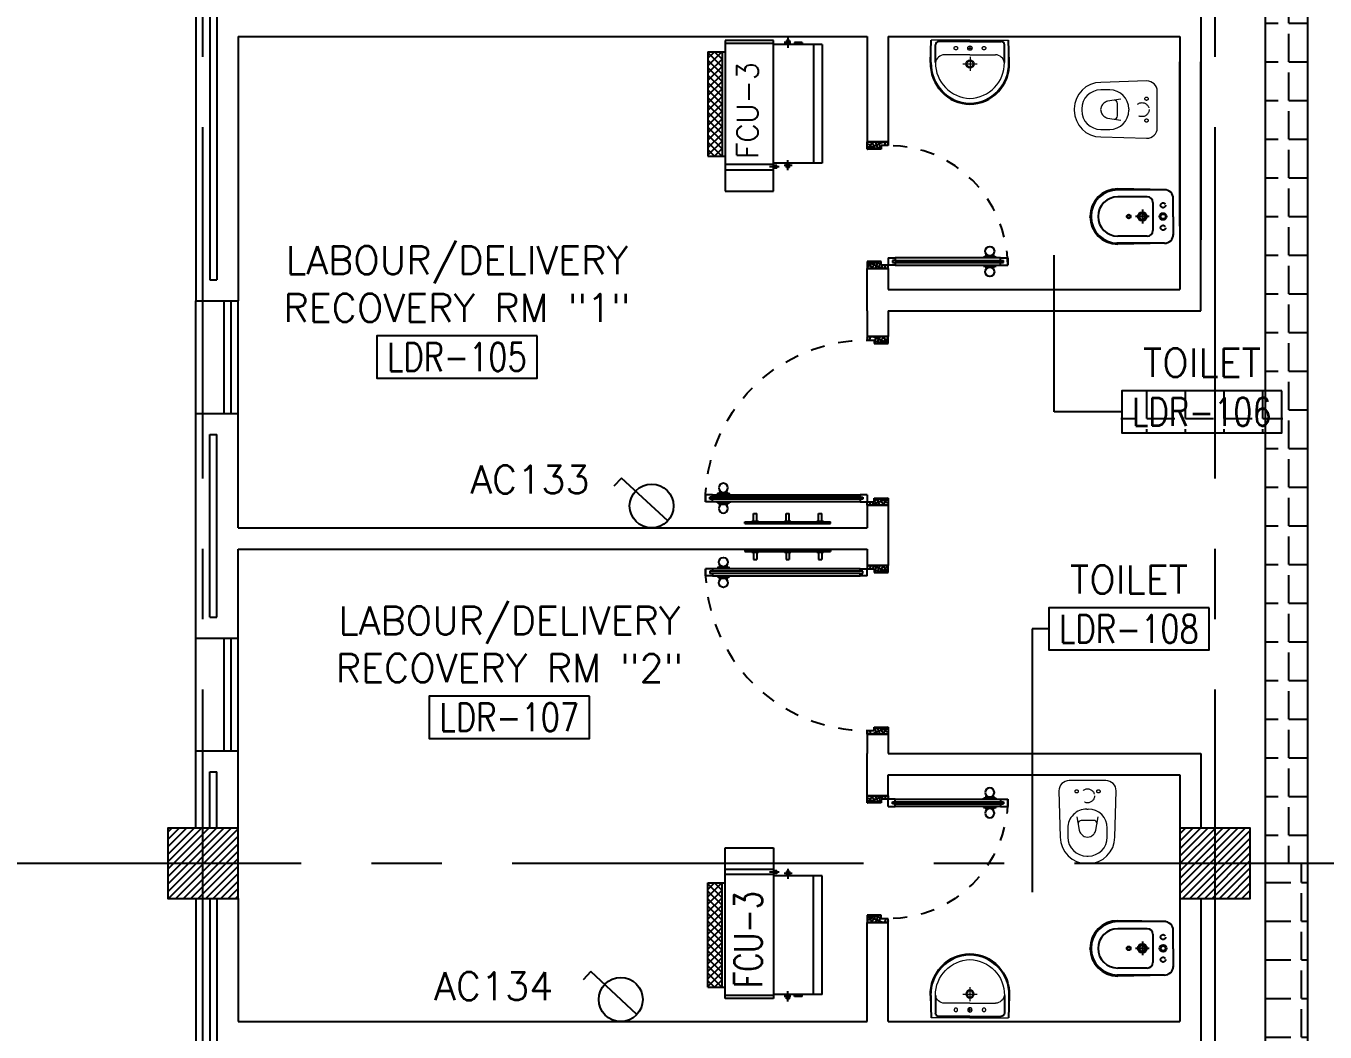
# Model space of a CAD drawing. Extents: x -0.4 to 91.9, y -1.1 to 78.4.
# Drawn here: x 8.89 to 18.13, y 18.95 to 26.1 of the extents above; entities that cross this region are included whole.
import ezdxf
from ezdxf.enums import TextEntityAlignment as Align

# ---------------------------------------------------------------- set-up
doc = ezdxf.new("R2010")
doc.units = 0
doc.header["$MEASUREMENT"] = 0
doc.header["$PDMODE"] = 34
for name, pattern in [('CENTERX2', [4, 2.5, -0.5, 0.5, -0.5]), ('DASHED', [0.75, 0.5, -0.25]), ('HIDDEN', [0.375, 0.25, -0.125]), ('HIDDEN2', [0.1875, 0.125, -0.0625])]:
    doc.linetypes.add(name, pattern=pattern)
doc.layers.get('0').update_dxf_attribs({"color": 11, "linetype": 'CONTINUOUS'})
doc.layers.get('DEFPOINTS').update_dxf_attribs({"color": 11, "linetype": 'CONTINUOUS'})
for name, color, linetype in [('AX-DIM', 11, 'CONTINUOUS'), ('AXES', 11, 'CENTERX2'), ('COL', 11, 'CONTINUOUS'), ('DOOR', 11, 'CONTINUOUS'), ('E-SOCKETS', 4, 'CONTINUOUS'), ('E-TRAY', 2, 'CONTINUOUS'), ('FCU', 7, 'CONTINUOUS'), ('FIX', 11, 'CONTINUOUS'), ('HAT', 11, 'CONTINUOUS'), ('INSUL', 11, 'CONTINUOUS'), ('NON-MEDICAL', 11, 'CONTINUOUS'), ('RM-BOX', 11, 'CONTINUOUS'), ('RM-NAME', 11, 'CONTINUOUS'), ('RM-NO', 11, 'CONTINUOUS'), ('TEXTN', 2, 'CONTINUOUS'), ('WALL', 11, 'CONTINUOUS'), ('WIN', 11, 'CONTINUOUS')]:
    doc.layers.add(name, color=color, linetype=linetype)
doc.styles.add('ROMANS', font='ROMANS.shx', dxfattribs={"width": 0.6})
doc.dimstyles.new('STANDARD in', dxfattribs={"dimtxt": 0.24, "dimasz": 0.1, "dimexe": 0.07, "dimexo": 0.05, "dimgap": 0.05, "dimtad": 1, "dimdec": 0, "dimlfac": 1000, "dimzin": 0, "dimdsep": 46, "dimtxsty": 'ROMANS', "dimblk": 'ARCHTICK', "dimcen": 0.05, "dimdle": 0.05, "dimclrd": 7, "dimclre": 7, "dimclrt": 2, "dimadec": 0, "dimazin": 0, "dimtfac": 1, "dimtdec": 0, "dimtmove": 2, "dimatfit": 3, "dimldrblk": 'ARCHTICK', "dimfxl": 0, "dimtolj": 1, "dimtzin": 0, "dimarcsym": 0})
pattern_1 = [(0, (-275968.1855, -57293.01293), (0, 0.275), [0.2, -0.075]), (90, (-275968.1855, -57293.01293), (-0.275, 2e-17), [0.2, -0.075])]

# ---------------------------------------------------------------- blocks, each defined once
blk = doc.blocks.new('*X76')
at = {"color": 0}
for p, q in [((31339.2, 132685.3), (31803.7, 133149.7)), ((31339.2, 132738.3), (31750.6, 133149.7)), ((31339.2, 132791.4), (31697.6, 133149.7)), ((31339.2, 132844.4), (31644.6, 133149.7)), ((31339.2, 132897.4), (31591.5, 133149.7)), ((31339.2, 132950.5), (31538.5, 133149.7)), ((31339.2, 133003.5), (31485.5, 133149.7)), ((31339.2, 133056.5), (31432.4, 133149.7)), ((31339.2, 133109.6), (31379.4, 133149.7)), ((31356.7, 132649.7), (31839.2, 133132.3)), ((31409.7, 132649.7), (31839.2, 133079.2)), ((31462.8, 132649.7), (31839.2, 133026.2)), ((31515.8, 132649.7), (31839.2, 132973.2)), ((31568.8, 132649.7), (31839.2, 132920.1)), ((31621.9, 132649.7), (31839.2, 132867.1)), ((31674.9, 132649.7), (31839.2, 132814.1)), ((31727.9, 132649.7), (31839.2, 132761)), ((31781, 132649.7), (31839.2, 132708)), ((31834, 132649.7), (31839.2, 132655))]:
    blk.add_line(p, q, dxfattribs=at)
blk = doc.blocks.new('*X75')
at = {"color": 0}
for p, q in [((24139.2, 132697.8), (24591.2, 133149.7)), ((24139.2, 132750.8), (24538.1, 133149.7)), ((24139.2, 132803.9), (24485.1, 133149.7)), ((24139.2, 132856.9), (24432.1, 133149.7)), ((24139.2, 132909.9), (24379, 133149.7)), ((24139.2, 132963), (24326, 133149.7)), ((24139.2, 133016), (24273, 133149.7)), ((24139.2, 133069), (24219.9, 133149.7)), ((24139.2, 133122.1), (24166.9, 133149.7)), ((24144.2, 132649.7), (24639.2, 133144.8)), ((24197.2, 132649.7), (24639.2, 133091.7)), ((24250.3, 132649.7), (24639.2, 133038.7)), ((24303.3, 132649.7), (24639.2, 132985.7)), ((24356.3, 132649.7), (24639.2, 132932.6)), ((24409.4, 132649.7), (24639.2, 132879.6)), ((24462.4, 132649.7), (24639.2, 132826.6)), ((24515.4, 132649.7), (24639.2, 132773.5)), ((24568.5, 132649.7), (24639.2, 132720.5)), ((24621.5, 132649.7), (24639.2, 132667.5))]:
    blk.add_line(p, q, dxfattribs=at)
blk = doc.blocks.new('_ARCHTICK')
at = {"color": 0, "linetype": 'ByBlock', "const_width": 0.15}
blk.add_lwpolyline([(-0.5, -0.5), (0.5, 0.5)], dxfattribs=at)
blk = doc.blocks.new('*D166')
at = {"layer": 'AX-DIM', "color": 7, "lineweight": -2, "ltscale": 0.3}
for p, q in [((9.8048, 64.82), (1.6133, 64.82)), ((1.6833, 5.45), (1.6833, 64.87)), ((10.4833, 5.5), (1.6133, 5.5))]:
    blk.add_line(p, q, dxfattribs=at)
at = {"layer": 'DEFPOINTS', "color": 0, "ltscale": 0.3}
for p in [(1.6833, 64.82), (9.8548, 64.82), (10.5333, 5.5)]:
    blk.add_point(p, dxfattribs=at)
at = {"layer": 'AX-DIM', "color": 7, "lineweight": -2, "ltscale": 0.3, "xscale": 0.1, "yscale": 0.1, "zscale": 0.1}
for p, rotation in [((1.6833, 64.82), 90), ((1.6833, 5.5), 270)]:
    blk.add_blockref('_ARCHTICK', p, dxfattribs=dict(at, rotation=rotation))
at = {"layer": 'AX-DIM', "color": 2, "ltscale": 0.3, "insert": (1.5133, 35.16), "char_height": 0.24, "attachment_point": 5, "rotation": 90, "style": 'ROMANS'}
blk.add_mtext('\\A1;59320', dxfattribs=at)
blk = doc.blocks.new('COL50')
at = {"layer": 'COL'}
blk.add_lwpolyline([(-250, 250), (-250, -250), (250, -250), (250, 250)], close=True, dxfattribs=at)
blk = doc.blocks.new('RM1')
at = {"layer": 'RM-BOX'}
blk.add_lwpolyline([(569.9, -200), (-569.9, -200), (-569.9, -500), (569.9, -500)], close=True, dxfattribs=at)
at = {"layer": 'RM-NAME', "style": 'ROMANS'}
for tag, p in [('ROOMNAME1', (0, 323.8)), ('ROOMNAME2', (0, 0))]:
    blk.add_attdef(tag, text='', height=200, dxfattribs=at).set_placement(p, align=Align.MIDDLE)
at = {"layer": 'RM-NO', "style": 'ROMANS', "width": 0.8}
blk.add_attdef('ROOMNO', text='', height=200, dxfattribs=at).set_placement((0, -350), align=Align.MIDDLE)
blk = doc.blocks.new('DOOR90')
at = {"layer": 'DOOR', "color": 0, "linetype": 'ByBlock'}
for p, q in [((-150, 0), (-150, -25)), ((-150, 0), (0, 0)), ((0, -50), (0, 0)), ((-1000, -25), (-1000, -75)), ((-1000, -75), (-1000, -25)), ((-950, -25), (-1000, -25)), ((-950, -75), (-1000, -75)), ((-970, -42), (-970, -58)), ((-950, -42), (-970, -42)), ((-950, -58), (-970, -58)), ((-950, -25), (-950, -42)), ((-950, -58), (-950, -75)), ((-917.6, -25), (-917.6, -17.8)), ((-827.6, -17.8), (-917.6, -17.8)), ((-917.6, -75), (-917.6, -82.2)), ((-827.6, -82.2), (-917.6, -82.2)), ((-905, -17.8), (-905, -8.8)), ((-905, -8.8), (-840.2, -8.8)), ((-905, -17.8), (-840.2, -17.8)), ((-905, -82.2), (-905, -91.2)), ((-905, -82.2), (-840.2, -82.2)), ((-905, -91.2), (-840.2, -91.2)), ((-840.2, -17.8), (-840.2, -8.8)), ((-840.2, -82.2), (-840.2, -91.2)), ((-827.6, -25), (-827.6, -17.8)), ((-827.6, -75), (-827.6, -82.2)), ((-200, -42), (-200, -25)), ((-200, -25), (-150, -25)), ((-180, -42), (-200, -42)), ((-200, -75), (-200, -58)), ((-200, -58), (-180, -58)), ((-150, -75), (-200, -75)), ((-180, -58), (-180, -42)), ((-150, -75), (-150, -25)), ((-150, -25), (-100, -25)), ((-100, -25), (-100, -50)), ((-100, -50), (0, -50)), ((-150, -900), (-150, -875)), ((-150, -875), (-100, -875)), ((0, -900), (-150, -900)), ((-150, -900), (0, -900)), ((-100, -850), (0, -850)), ((-100, -875), (-100, -850)), ((0, -850), (0, -900))]:
    blk.add_line(p, q, dxfattribs=at)
at = {"layer": 'DOOR', "color": 9, "linetype": 'ByBlock'}
for p, q in [((0, -50), (-113.7, 0)), ((0, -50), (-40.1, 0)), ((0, -50), (-100, -36.6)), ((0, -850), (-113.7, -900)), ((0, -850), (-100, -863.4)), ((0, -850), (-40.1, -900))]:
    blk.add_line(p, q, dxfattribs=at)
at = {"layer": 'DOOR', "linetype": 'ByBlock'}
for p, q in [((-200, -25), (-950, -25)), ((-200, -42), (-950, -42)), ((-200, -58), (-950, -58)), ((-950, -75), (-200, -75))]:
    blk.add_line(p, q, dxfattribs=at)
at = {"layer": 'DOOR', "color": 0, "linetype": 'ByBlock'}
for centre in [(-872.6, 23.5), (-872.6, -123.5)]:
    blk.add_circle(centre, 32.4, dxfattribs=at)
at = {"layer": 'DOOR', "color": 9, "linetype": 'ByBlock'}
for centre, radius, start, end in [((0, -50), 154.4, 161.10529, 166.28577), ((0, -50), 134.4, 158.15985, 169.28002), ((0, -50), 94.4, 148.01819, 180), ((0, -50), 74.4, 137.77643, 180), ((0, -50), 114.4, 154.08384, 167.37743), ((0, -50), 54.4, 113.20738, 180), ((0, -50), 34.4, 90, 180), ((0, -50), 14.4, 90, 180), ((0, -850), 154.4, 193.71423, 198.89471), ((0, -850), 134.4, 190.71998, 201.84015), ((0, -850), 94.4, 180, 211.98181), ((0, -850), 74.4, 180, 222.22357), ((0, -850), 54.4, 180, 246.79262), ((0, -850), 34.4, 180, 270), ((0, -850), 14.4, 180, 270)]:
    blk.add_arc(centre, radius, start, end, dxfattribs=at)
at = {"layer": 'DOOR', "linetype": 'HIDDEN', "ltscale": 0.5}
blk.add_arc((-150, -25), 850, 180, 270, dxfattribs=at)
blk = doc.blocks.new('DOOR100')
at = {"layer": 'DOOR', "color": 0, "linetype": 'ByBlock'}
for p, q in [((-25, 1300), (-75, 1300)), ((-75, 1300), (-25, 1300)), ((-75, 1250), (-75, 1300)), ((-25, 1250), (-25, 1300)), ((-82.2, 1205), (-91.2, 1205)), ((-91.2, 1205), (-91.2, 1140.2)), ((-75, 1217.6), (-82.2, 1217.6)), ((-82.2, 1127.6), (-82.2, 1217.6)), ((-82.2, 1205), (-82.2, 1140.2)), ((-58, 1250), (-75, 1250)), ((-42, 1270), (-58, 1270)), ((-58, 1250), (-58, 1270)), ((-42, 1250), (-42, 1270)), ((-25, 1250), (-42, 1250)), ((-25, 1217.6), (-17.8, 1217.6)), ((-17.8, 1127.6), (-17.8, 1217.6)), ((-17.8, 1205), (-8.8, 1205)), ((-17.8, 1205), (-17.8, 1140.2)), ((-8.8, 1205), (-8.8, 1140.2)), ((-82.2, 1140.2), (-91.2, 1140.2)), ((-75, 1127.6), (-82.2, 1127.6)), ((-25, 1127.6), (-17.8, 1127.6)), ((-17.8, 1140.2), (-8.8, 1140.2)), ((-75, 200), (-58, 200)), ((-75, 150), (-75, 200)), ((-58, 200), (-58, 180)), ((-42, 200), (-25, 200)), ((-42, 180), (-42, 200)), ((-25, 200), (-25, 150)), ((-1200, 0), (-1200, 150)), ((-1200, 150), (-1175, 150)), ((-1200, 150), (-1200, 0)), ((-1175, 150), (-1175, 100)), ((-1175, 100), (-1150, 100)), ((-1150, 100), (-1150, 0)), ((-75, 150), (-25, 150)), ((-58, 180), (-42, 180)), ((-50, 100), (-50, 0)), ((-25, 100), (-50, 100)), ((0, 150), (-25, 150)), ((-25, 150), (-25, 100)), ((0, 150), (0, 0)), ((-1150, 0), (-1200, 0)), ((-50, 0), (0, 0))]:
    blk.add_line(p, q, dxfattribs=at)
at = {"layer": 'DOOR', "linetype": 'ByBlock'}
for p, q in [((-75, 1250), (-75, 200)), ((-58, 200), (-58, 1250)), ((-42, 200), (-42, 1250)), ((-25, 200), (-25, 1250)), ((0, 0), (0, 150))]:
    blk.add_line(p, q, dxfattribs=at)
at = {"layer": 'DOOR', "color": 9, "linetype": 'ByBlock'}
for p, q in [((-1150, 0), (-1200, 113.7)), ((-1150, 0), (-1163.4, 100)), ((-50, 0), (0, 113.7)), ((-50, 0), (-36.6, 100)), ((-1150, 0), (-1200, 40.1)), ((-50, 0), (0, 40.1))]:
    blk.add_line(p, q, dxfattribs=at)
at = {"layer": 'DOOR', "color": 0, "linetype": 'ByBlock'}
for centre in [(-123.5, 1172.6), (23.5, 1172.6)]:
    blk.add_circle(centre, 32.4, dxfattribs=at)
at = {"layer": 'DOOR', "linetype": 'HIDDEN', "ltscale": 0.5}
blk.add_arc((-25, 150), 1150, 89.99998, 180.00006, dxfattribs=at)
at = {"layer": 'DOOR', "color": 9, "linetype": 'ByBlock'}
for centre, radius, start, end in [((-1150, 0), 154.4, 103.71423, 108.89471), ((-1150, 0), 134.4, 100.71998, 111.84015), ((-1150, 0), 94.4, 90, 121.98181), ((-50, 0), 94.4, 58.01819, 90), ((-50, 0), 134.4, 68.15985, 79.28002), ((-50, 0), 114.4, 64.08384, 77.37743), ((-50, 0), 154.4, 71.10529, 76.28577), ((-1150, 0), 74.4, 90, 132.22357), ((-1150, 0), 54.4, 90, 156.79262), ((-1150, 0), 34.4, 90, 180), ((-1150, 0), 14.4, 90, 180), ((-50, 0), 74.4, 47.77643, 90), ((-50, 0), 54.4, 23.20738, 90), ((-50, 0), 34.4, 0, 90), ((-50, 0), 14.4, 0, 90)]:
    blk.add_arc(centre, radius, start, end, dxfattribs=at)
blk = doc.blocks.new('A$C49F1192B')
at = {"layer": 'DOOR', "color": 0, "linetype": 'ByBlock', "xscale": -1, "rotation": 270}
blk.add_blockref('DOOR100', (0, 1200), dxfattribs=at)
blk = doc.blocks.new('BIDET1')
at = {"layer": 'FIX'}
for p, q in [((-88, 190), (-427.7, 190)), ((-210, 140), (-420, 140)), ((-170, 100), (-170, -100)), ((-25, -2.7), (-25, 128.1)), ((-616.7, 2.1), (-616.7, -2.7)), ((-352, 1.5), (-352, 1.5)), ((-350.1, 5.3), (-350.1, 5.3)), ((-348.2, 1.5), (-348.2, 1.5)), ((-346.3, 5.3), (-346.3, 5.3)), ((-344.4, 9.1), (-344.4, 9.1)), ((-344.4, 1.5), (-344.4, 1.5)), ((-342.4, 5.3), (-342.4, 5.3)), ((-340.5, 9.1), (-340.5, 9.1)), ((-340.5, 1.5), (-340.5, 1.5)), ((-338.6, 5.3), (-338.6, 5.3)), ((-336.7, 1.5), (-336.7, 1.5)), ((-334.8, 5.3), (-334.8, 5.3)), ((-332.9, 1.5), (-332.9, 1.5)), ((-616.7, -7.6), (-616.7, -2.7)), ((-350.1, -2.3), (-350.1, -2.3)), ((-348.2, -6.2), (-348.2, -6.2)), ((-346.3, -2.3), (-346.3, -2.3)), ((-346.3, -10), (-346.3, -10)), ((-344.4, -6.2), (-344.4, -6.2)), ((-342.4, -2.3), (-342.4, -2.3)), ((-342.4, -10), (-342.4, -10)), ((-340.5, -6.2), (-340.5, -6.2)), ((-338.6, -2.3), (-338.6, -2.3)), ((-338.6, -10), (-338.6, -10)), ((-336.7, -6.2), (-336.7, -6.2)), ((-334.8, -2.3), (-334.8, -2.3)), ((-332.9, -6.2), (-332.9, -6.2)), ((-331, -2.3), (-331, -2.3)), ((-25, -2.7), (-25, -133.6)), ((-210, -140), (-420, -140)), ((-88, -190), (-427.7, -190))]:
    blk.add_line(p, q, dxfattribs=at)
at = {"layer": 'FIX', "linetype": 'ByBlock', "ltscale": 0.3}
for p, q in [((-75, 190), (-420, 196.7)), ((-75, -190), (-420, -196.7))]:
    blk.add_line(p, q, dxfattribs=at)
at = {"layer": 'FIX', "linetype": 'DASHED', "ltscale": 0.05}
for p, q in [((-196.1, 0), (-293.9, 0)), ((-245, 48.9), (-245, -48.9))]:
    blk.add_line(p, q, dxfattribs=at)
at = {"layer": 'FIX', "linetype": 'HIDDEN', "ltscale": 0.05}
for centre in [(-97.5, 80), (-97.5, -80)]:
    blk.add_circle(centre, 17.5, dxfattribs=at)
at = {"layer": 'FIX'}
for centre, radius in [((-342, 0), 13.8), ((-342, 0), 11), ((-245, 0), 31.7), ((-245, 0), 22.5), ((-97.5, 0), 24.5), ((-97.5, 0), 17.5)]:
    blk.add_circle(centre, radius, dxfattribs=at)
at = {"layer": 'FIX', "linetype": 'ByBlock', "ltscale": 0.3}
blk.add_arc((-420, 0), 196.7, 90, 270, dxfattribs=at)
at = {"layer": 'FIX'}
for centre, radius, start, end in [((-420, 0), 190, 90, 270), ((-87.1, 127.9), 62.1, 0.14634, 90.8397), ((-420, 0), 140, 90, 270), ((-210, 100), 40, 0, 90), ((-210, -100), 40, 270, 0), ((-87.1, -127.9), 62.1, 269.1603, 359.85366)]:
    blk.add_arc(centre, radius, start, end, dxfattribs=at)
blk = doc.blocks.new('WC1')
at = {"layer": 'FIX', "lineweight": 20}
for p, q in [((-210, 203.8), (-538, 193.8)), ((-475, 140.8), (-538, 140.8)), ((-727, 4.8), (-727, -4.8)), ((-674, 4.8), (-674, -4.8)), ((-533.7, 24.2), (-539.5, 0)), ((-539.5, 0), (-533.7, -24.2)), ((-394.8, 75.7), (-490.4, 60.1)), ((-339, 4.8), (-339, -4.8)), ((-490.4, -60.1), (-394.8, -75.7)), ((-538, -140.8), (-475, -140.8)), ((-538, -193.8), (-210, -203.8))]:
    blk.add_line(p, q, dxfattribs=at)
at = {"layer": 'FIX', "linetype": 'Continuous', "lineweight": 20}
blk.add_line((-420.1, -47.3), (-420.4, 44.6), dxfattribs=at)
at = {"layer": 'FIX', "lineweight": 20}
blk.add_lwpolyline([(-213.2, -203.8), (-210, -203.8, 0.414214), (-137, -130.8), (-137, 0), (-137, 130.8, 0.414214), (-210, 203.8)], format="xyb", dxfattribs=at)
at = {"layer": 'FIX', "linetype": 'HIDDEN2', "lineweight": 20, "ltscale": 0.3}
blk.add_circle((-245, 0), 49.8, dxfattribs=at)
at = {"layer": 'FIX', "linetype": 'HIDDEN', "lineweight": 20, "ltscale": 0.05}
for centre in [(-213.2, 77.5), (-213.2, -77.5)]:
    blk.add_circle(centre, 11.6, dxfattribs=at)
at = {"layer": 'FIX', "lineweight": 20}
for centre, radius, start, end in [((-538, 4.8), 189, 90, 180), ((-538, 4.8), 136, 90, 180), ((-475, 4.8), 136, 360, 90), ((-473, -6.9), 68.2, 128.92417, 152.84682), ((-464.4, -17.6), 82, 108.49595, 128.92417), ((-538, -4.8), 189, 180, 270), ((-538, -4.8), 136, 180, 270), ((-473, 6.9), 68.2, 207.15318, 231.07583), ((-464.4, 17.6), 82, 231.07583, 251.50405), ((-475, -4.8), 136, 270, 0)]:
    blk.add_arc(centre, radius, start, end, dxfattribs=at)
at = {"layer": 'FIX', "linetype": 'Continuous', "lineweight": 20}
for centre, start, end in [((-442.7, 45.5), 357.66621, 91.61215), ((-442.4, -45.6), 268.38785, 2.33379)]:
    blk.add_arc(centre, 22.3, start, end, dxfattribs=at)
blk = doc.blocks.new('LAV1')
at = {"layer": 'FIX', "linetype": 'ByBlock', "ltscale": 0.3}
for p, q in [((-280, 210), (-275, 50)), ((-245, 210), (-245, 85)), ((245, 210), (245, 85)), ((280, 210), (275, 50)), ((0, 60), (-220.2, 60)), ((0, 60), (220.2, 60))]:
    blk.add_line(p, q, dxfattribs=at)
at = {"layer": 'FIX', "linetype": 'Continuous', "lineweight": 20}
for p, q in [((-275, 210), (-275, 50)), ((275, 210), (275, 50)), ((0, 155), (-181.4, 155)), ((0, 155), (181.4, 155)), ((0, 50), (-275, 50)), ((0, 50), (-252.5, 50)), ((0, 50), (252.5, 50)), ((0, 50), (275, 50))]:
    blk.add_line(p, q, dxfattribs=at)
at = {"layer": 'FIX', "linetype": 'DASHED', "lineweight": 20, "ltscale": 0.05}
for p, q in [((49.5, 220), (-50.5, 220)), ((-0.5, 170), (-0.5, 270)), ((-0.5, 170), (-0.5, 270))]:
    blk.add_line(p, q, dxfattribs=at)
at = {"layer": 'FIX', "lineweight": 20}
for p, q in [((15.6, 107.5), (-15.5, 107.5)), ((0, 92), (0, 123))]:
    blk.add_line(p, q, dxfattribs=at)
for centre, radius in [((-0.5, 220), 29.5), ((-0.5, 220), 22.5), ((0, 107.5), 15.5)]:
    blk.add_circle(centre, radius, dxfattribs=at)
at = {"layer": 'FIX', "linetype": 'HIDDEN', "lineweight": 20, "ltscale": 0.05}
for centre in [(-100, 107.5), (100, 107.5)]:
    blk.add_circle(centre, 12.4, dxfattribs=at)
at = {"layer": 'FIX', "linetype": 'ByBlock', "ltscale": 0.3}
for centre, radius, start, end in [((6.9, 220), 287, 91.37765, 182.00641), ((-6.9, 220), 287, 357.99359, 88.62235), ((-220.1, 84.9), 24.9, 179.70214, 269.94861), ((220.1, 84.9), 24.9, 270.05139, 0.29786)]:
    blk.add_arc(centre, radius, start, end, dxfattribs=at)
at = {"layer": 'FIX', "linetype": 'Continuous', "lineweight": 20}
for centre, radius, start, end in [((8.4, 216.7), 283.4, 91.6988, 181.35097), ((7.6, 212.5), 252.7, 91.73281, 180.48842), ((-8.4, 216.7), 283.4, 358.64903, 88.3012), ((-7.6, 212.5), 252.7, 359.51158, 88.26719), ((-179.2, 221.8), 66.9, 190.20056, 268.07863), ((179.2, 221.8), 66.9, 271.92137, 349.79944)]:
    blk.add_arc(centre, radius, start, end, dxfattribs=at)
blk = doc.blocks.new('*X190')
at = {"color": 0}
for p, q in [((16890.5, -2466.6), (16943.5, -2413.6)), ((16890.5, -2519.6), (16990.5, -2419.6)), ((16990.5, -2565.5), (16890.5, -2465.5)), ((16890.5, -2572.6), (16990.5, -2472.6)), ((16990.5, -2512.5), (16891.6, -2413.6)), ((16990.5, -2459.4), (16944.6, -2413.6)), ((16990.5, -2618.5), (16890.5, -2518.5)), ((16890.5, -2625.7), (16990.5, -2525.7)), ((16990.5, -2671.6), (16890.5, -2571.6)), ((16890.5, -2678.7), (16990.5, -2578.7)), ((16990.5, -2724.6), (16890.5, -2624.6)), ((16890.5, -2731.7), (16990.5, -2631.7)), ((16990.5, -2777.6), (16890.5, -2677.6)), ((16890.5, -2784.8), (16990.5, -2684.8)), ((16990.5, -2830.7), (16890.5, -2730.7)), ((16890.5, -2837.8), (16990.5, -2737.8)), ((16990.5, -2883.7), (16890.5, -2783.7)), ((16890.5, -2890.8), (16990.5, -2790.8)), ((16990.5, -2936.7), (16890.5, -2836.7)), ((16890.5, -2943.9), (16990.5, -2843.9)), ((16990.5, -2989.8), (16890.5, -2889.8)), ((16890.5, -2996.9), (16990.5, -2896.9)), ((16990.5, -3042.8), (16890.5, -2942.8)), ((16890.5, -3049.9), (16990.5, -2949.9)), ((16990.5, -3095.8), (16890.5, -2995.8)), ((16890.5, -3103), (16990.5, -3003)), ((16990.5, -3148.9), (16890.5, -3048.9)), ((16943.5, -3154.9), (16890.5, -3101.9)), ((16891.5, -3154.9), (16990.5, -3056)), ((16944.6, -3154.9), (16990.5, -3109))]:
    blk.add_line(p, q, dxfattribs=at)
blk = doc.blocks.new('WHE06')
at = {"color": 2}
for p, q in [((689, 621.5), (346.1, 621.5)), ((346.1, 621.5), (346.1, 469.1)), ((689, 469.1), (689, 621.5)), ((242.1, 472.2), (242.1, 399.5)), ((60.3, -422.2), (60.3, 422.2)), ((212.3, 437.2), (269.1, 437.2)), ((232.1, 452.2), (232.1, 422.2)), ((232.1, 452.2), (252.1, 452.2)), ((252.1, 452.2), (252.1, 422.2)), ((305, 447.6), (373.3, 447.6)), ((321.1, 457.6), (321.1, 437.6)), ((321.1, 457.6), (346.1, 457.6)), ((321.1, 437.6), (346.1, 437.6)), ((346.1, 430.4), (689, 430.4)), ((811.2, 370.7), (689, 370.7)), ((711.2, -370.7), (711.2, 370.7)), ((811.2, -370.7), (811.2, 370.7)), ((141.6, -437.2), (141.6, -422.2)), ((141.6, -437.2), (196.6, -437.2)), ((196.6, -437.2), (196.6, -422.2)), ((221.4, -437.2), (269.1, -437.2)), ((232.1, -452.2), (232.1, -422.2)), ((232.1, -452.2), (252.1, -452.2)), ((242.1, -472.2), (242.1, -399.5)), ((252.1, -452.2), (252.1, -422.2)), ((346.1, -430.4), (689, -430.4)), ((811.2, -370.7), (689, -370.7))]:
    blk.add_line(p, q, dxfattribs=at)
at = {"color": 6}
for p, q in [((346.1, 469.1), (346.1, -450.8)), ((689, 469.1), (346.1, 469.1)), ((689, -450.8), (689, 469.1)), ((0, -422.2), (0, 422.2)), ((0, 422.2), (346.1, 422.2)), ((0, -422.2), (346.1, -422.2)), ((346.1, -450.8), (689, -450.8))]:
    blk.add_line(p, q, dxfattribs=at)
at = {"color": 2}
blk.add_blockref('*X190', (-16179.3, 2784.3), dxfattribs=at)

msp = doc.modelspace()

# ---------------------------------------------------------------- hatches: boundary and pattern name
at = {"layer": 'HAT', "linetype": 'ByBlock'}
h = msp.add_hatch(dxfattribs=at)
h.set_pattern_fill('ANGLE', color=256, style=0)
h.set_pattern_definition([(0, (0, 0), (0, 0.275), [0.2, -0.075]), (90, (0, 0), (-0.275, 2e-17), [0.2, -0.075])])
h.paths.add_polyline_path([(17.7072, 20.15), (18.0072, 20.15), (18.0072, 27.35), (17.7072, 27.35), (17.7072, 23.5103), (17.8263, 23.5103), (17.8263, 23.2103), (17.7072, 23.2103)])
h = msp.add_hatch(dxfattribs=at)
h.set_pattern_fill('ANGLE', color=256, style=0)
h.set_pattern_definition(pattern_1)
h.paths.add_polyline_path([(16.6807, 23.2103), (17.8321, 23.2103), (17.8321, 23.5103), (16.6807, 23.5103)])
h = msp.add_hatch(dxfattribs=at)
h.set_pattern_fill('ANGLE', color=256, style=0)
h.set_pattern_definition(pattern_1)
h.paths.add_polyline_path([(17.7072, 13.3156), (17.8798, 13.3156), (18.0072, 13.4044), (18.0072, 16.55), (17.7072, 16.55)])
h.paths.add_polyline_path([(18.0072, 20.15), (17.7072, 20.15), (17.7072, 16.55), (18.0072, 16.55)])
h.paths.add_polyline_path([(17.7175, 14.1035), (18.2556, 14.1035), (18.2556, 14.4035), (17.7175, 14.4035)], flags=9)

# ---------------------------------------------------------------- linework, layer by layer
at = {"layer": 'AXES'}
for p, q in [((17.35, -1.1143), (17.35, 77.6984)), ((10.15, -1.1143), (10.15, 43.805)), ((0.35, 20.15), (68.39, 20.15))]:
    msp.add_line(p, q, dxfattribs=at)
at = {"layer": 'E-SOCKETS'}
for p, q in [((13.1283, 22.89), (13.0739, 22.8314)), ((13.4562, 22.5848), (13.1283, 22.89)), ((12.9091, 19.38), (12.8546, 19.3214)), ((13.2369, 19.0748), (12.9091, 19.38))]:
    msp.add_line(p, q, dxfattribs=at)
for centre in [(13.3418, 22.6912), (13.1226, 19.1812)]:
    msp.add_circle(centre, 0.1562, dxfattribs=at)
at = {"layer": 'E-TRAY', "color": 4}
for p, q in [((17.7072, 34.5944), (17.7072, 13.3156)), ((18.0072, 34.4701), (18.0072, 13.3156))]:
    msp.add_line(p, q, dxfattribs=at)
at = {"layer": 'INSUL'}
for p, q in [((10.2, 27.1), (10.2, 24.3)), ((10.25, 27.1), (10.25, 24.3)), ((10.2, 24.3), (10.25, 24.3)), ((10.2, 21.9), (10.2, 23.2)), ((10.2, 23.2), (10.25, 23.2)), ((10.25, 21.9), (10.25, 23.2)), ((10.2, 21.9), (10.25, 21.9)), ((10.2, 20.8), (10.25, 20.8)), ((10.2, 20.4), (10.2, 20.8)), ((10.25, 20.4), (10.25, 20.8)), ((10.2, 19.9), (10.2, 17.1)), ((10.25, 19.9), (10.25, 17.1))]:
    msp.add_line(p, q, dxfattribs=at)
at = {"layer": 'NON-MEDICAL'}
for p, q in [((14.0049, 22.5675), (14.0049, 22.5793)), ((14.0049, 22.5793), (14.6145, 22.5793)), ((14.0049, 22.5675), (14.6145, 22.5675)), ((14.0558, 22.5839), (14.102, 22.5839)), ((14.0558, 22.5793), (14.0558, 22.5839)), ((14.0672, 22.6379), (14.0906, 22.6379)), ((14.0672, 22.5839), (14.0672, 22.6379)), ((14.0906, 22.5839), (14.0906, 22.6379)), ((14.102, 22.5793), (14.102, 22.5839)), ((14.2866, 22.5839), (14.3327, 22.5839)), ((14.2866, 22.5793), (14.2866, 22.5839)), ((14.2979, 22.5839), (14.2979, 22.6379)), ((14.2979, 22.6379), (14.3214, 22.6379)), ((14.3214, 22.5839), (14.3214, 22.6379)), ((14.3327, 22.5793), (14.3327, 22.5839)), ((14.5173, 22.5793), (14.5173, 22.5839)), ((14.5173, 22.5839), (14.5635, 22.5839)), ((14.5287, 22.5839), (14.5287, 22.6379)), ((14.5287, 22.6379), (14.5521, 22.6379)), ((14.5521, 22.5839), (14.5521, 22.6379)), ((14.5635, 22.5793), (14.5635, 22.5839)), ((14.6145, 22.5675), (14.6145, 22.5793)), ((14.0049, 22.3798), (14.0049, 22.368)), ((14.0049, 22.3798), (14.6145, 22.3798)), ((14.0049, 22.368), (14.6145, 22.368)), ((14.0558, 22.368), (14.0558, 22.3634)), ((14.102, 22.368), (14.102, 22.3634)), ((14.2866, 22.368), (14.2866, 22.3634)), ((14.3327, 22.368), (14.3327, 22.3634)), ((14.5173, 22.368), (14.5173, 22.3634)), ((14.5635, 22.368), (14.5635, 22.3634)), ((14.6145, 22.3798), (14.6145, 22.368)), ((14.0558, 22.3634), (14.102, 22.3634)), ((14.0672, 22.3634), (14.0672, 22.3094)), ((14.0672, 22.3094), (14.0906, 22.3094)), ((14.0906, 22.3634), (14.0906, 22.3094)), ((14.2866, 22.3634), (14.3327, 22.3634)), ((14.2979, 22.3634), (14.2979, 22.3094)), ((14.2979, 22.3094), (14.3214, 22.3094)), ((14.3214, 22.3634), (14.3214, 22.3094)), ((14.5173, 22.3634), (14.5635, 22.3634)), ((14.5287, 22.3634), (14.5287, 22.3094)), ((14.5287, 22.3094), (14.5521, 22.3094)), ((14.5521, 22.3634), (14.5521, 22.3094))]:
    msp.add_line(p, q, dxfattribs=at)
at = {"layer": 'RM-NAME', "color": 5, "linetype": 'ByBlock'}
for p, q in [((16.2058, 23.3603), (16.2058, 24.4762)), ((16.6865, 23.3603), (16.2058, 23.3603)), ((16.1677, 21.818), (16.0484, 21.818)), ((16.0484, 21.818), (16.0484, 19.9445))]:
    msp.add_line(p, q, dxfattribs=at)
at = {"layer": 'WALL'}
for p, q in [((10.1, 27.1), (10.1, 24.15)), ((17.25, 27.1), (17.25, 24.585)), ((10.4, 26.03), (14.875, 26.03)), ((10.4, 26.03), (10.4, 24.15)), ((14.875, 26.03), (14.875, 25.28)), ((15.025, 26.03), (15.025, 25.28)), ((15.025, 26.03), (17.1, 26.03)), ((17.1, 26.03), (17.1, 24.23)), ((17.1, 24.6821), (17.1, 25.85)), ((17.25, 24.08), (17.25, 25.85)), ((14.875, 25.28), (15.025, 25.28)), ((14.875, 24.38), (15.025, 24.38)), ((15.025, 24.38), (15.025, 24.23)), ((15.025, 24.23), (17.1, 24.23)), ((10.1, 24.15), (10.4, 24.15)), ((14.875, 24.08), (14.875, 23.8965)), ((15.025, 24.08), (17.25, 24.08)), ((15.025, 24.08), (15.025, 23.8965)), ((10.1, 21.75), (10.1, 23.35)), ((10.1, 23.35), (10.4, 23.35)), ((10.4, 22.535), (10.4, 23.35)), ((14.875, 22.6965), (14.875, 22.535)), ((15.025, 22.6965), (15.025, 22.2685)), ((10.4, 22.535), (14.875, 22.535)), ((10.4, 22.385), (14.875, 22.385)), ((10.4, 21.75), (10.4, 22.385)), ((14.875, 22.385), (14.875, 22.2685)), ((14.875, 22.2685), (15.025, 22.2685)), ((10.1, 21.75), (10.4, 21.75)), ((14.875, 21.0685), (15.025, 21.0685)), ((14.875, 21.0685), (14.875, 20.93)), ((15.025, 21.0685), (15.025, 20.93)), ((10.1, 20.95), (10.4, 20.95)), ((10.1, 20.4), (10.1, 20.95)), ((10.4, 20.4), (10.4, 20.95)), ((14.875, 20.63), (14.875, 20.93)), ((15.025, 20.93), (17.25, 20.93)), ((17.25, 20.93), (17.25, 20.4)), ((15.025, 20.78), (17.1, 20.78)), ((15.025, 20.63), (15.025, 20.78)), ((17.1, 20.78), (17.1, 20.4)), ((14.875, 20.63), (15.025, 20.63)), ((10.1, 19.9), (10.1, 16.95)), ((10.4, 19.9), (10.4, 19.025)), ((17.1, 19.9), (17.1, 19.025)), ((17.25, 19.9), (17.25, 18.725)), ((14.875, 19.025), (14.875, 19.73)), ((14.875, 19.73), (15.025, 19.73)), ((15.025, 19.025), (15.025, 19.73)), ((10.4, 19.025), (14.875, 19.025)), ((15.025, 19.025), (17.1, 19.025))]:
    msp.add_line(p, q, dxfattribs=at)
at = {"layer": 'WALL', "linetype": 'ByBlock'}
for p, q in [((14.875, 24.08), (14.875, 24.38)), ((14.875, 23.8965), (15.025, 23.8965)), ((14.875, 22.6965), (15.025, 22.6965))]:
    msp.add_line(p, q, dxfattribs=at)
at = {"layer": 'WALL', "linetype": 'ByBlock', "ltscale": 0.3}
for points in [[(9.9, 19.9), (10.4, 19.9), (10.4, 20.4), (9.9, 20.4)], [(17.1, 19.9), (17.6, 19.9), (17.6, 20.4), (17.1, 20.4)]]:
    msp.add_lwpolyline(points, close=True, dxfattribs=at)
at = {"layer": 'WIN'}
for p, q in [((10.1, 23.35), (10.1, 24.15)), ((10.3, 23.35), (10.3, 24.15)), ((10.35, 23.35), (10.35, 24.15)), ((10.4, 23.35), (10.4, 24.15)), ((10.1, 20.95), (10.1, 21.75)), ((10.3, 20.95), (10.3, 21.75)), ((10.35, 20.95), (10.35, 21.75)), ((10.4, 20.95), (10.4, 21.75))]:
    msp.add_line(p, q, dxfattribs=at)

# ---------------------------------------------------------------- block references
at = {"ltscale": 1000, "xscale": 0.001, "yscale": 0.001, "zscale": 0.001, "rotation": 180}
msp.add_blockref('LAV1', (15.6065, 26.055), dxfattribs=at)
at = {"ltscale": 1000, "xscale": -0.001, "yscale": 0.001, "zscale": 0.001}
msp.add_blockref('LAV1', (15.6065, 19), dxfattribs=at)
at = {"layer": 'COL', "xscale": 0.001, "yscale": 0.001, "zscale": 0.001}
for p in [(10.15, 20.15), (17.35, 20.15)]:
    msp.add_blockref('COL50', p, dxfattribs=at)
at = {"layer": 'DOOR', "color": 0, "linetype": 'ByBlock', "xscale": 0.001, "yscale": 0.001, "zscale": 0.001, "rotation": 180}
msp.add_blockref('DOOR90', (14.875, 24.38), dxfattribs=at)
at = {"layer": 'DOOR', "color": 0, "linetype": 'ByBlock', "ltscale": 0.3, "xscale": 0.001, "yscale": 0.001, "zscale": 0.001, "rotation": 180}
msp.add_blockref('A$C49F1192B', (15.025, 23.8965), dxfattribs=at)
at = {"layer": 'DOOR', "color": 0, "linetype": 'ByBlock', "ltscale": 0.3, "xscale": -0.001, "yscale": 0.001, "zscale": 0.001}
msp.add_blockref('A$C49F1192B', (15.025, 21.0685), dxfattribs=at)
at = {"layer": 'DOOR', "color": 0, "linetype": 'ByBlock', "xscale": -0.001, "yscale": 0.001, "zscale": 0.001}
msp.add_blockref('DOOR90', (14.875, 20.63), dxfattribs=at)
at = {"layer": 'FCU', "linetype": 'ByBlock', "xscale": 0.0009999871253967285, "yscale": 0.001000002026557922, "zscale": 0.001, "rotation": 180}
msp.add_blockref('WHE06', (14.5542, 25.5507), dxfattribs=at)
at = {"layer": 'FCU', "linetype": 'ByBlock', "xscale": -0.0009999871253967285, "yscale": 0.001000002026557922, "zscale": 0.001}
msp.add_blockref('WHE06', (14.5542, 19.6393), dxfattribs=at)
at = {"layer": 'FIX', "xscale": 0.001, "yscale": 0.001, "zscale": 0.001}
for name, p in [('WC1', (17.0757, 25.51)), ('BIDET1', (17.078, 24.75)), ('BIDET1', (17.078, 19.545))]:
    msp.add_blockref(name, p, dxfattribs=at)
at = {"layer": 'FIX', "xscale": 0.001, "yscale": 0.001, "zscale": 0.001, "rotation": 90}
msp.add_blockref('WC1', (16.443, 20.8748), dxfattribs=at)
at = {"layer": 'HAT', "xscale": 0.001, "yscale": 0.001, "zscale": 0.001}
for name in ['*X75', '*X76']:
    msp.add_blockref(name, (-14.2392, -112.7497), dxfattribs=at)
at = {"layer": 'RM-NAME', "xscale": 0.001, "yscale": 0.001, "zscale": 0.001}
for p, values in [((11.9567, 24.1012), {'ROOMNO': 'LDR-105', 'ROOMNAME2': 'RECOVERY RM "1"', 'ROOMNAME1': 'LABOUR/DELIVERY'}), ((17.2564, 23.7103), {'ROOMNO': 'LDR-106', 'ROOMNAME2': 'TOILET'}), ((16.7376, 22.168), {'ROOMNO': 'LDR-108', 'ROOMNAME2': 'TOILET'}), ((12.3296, 21.5385), {'ROOMNO': 'LDR-107', 'ROOMNAME2': 'RECOVERY RM "2"', 'ROOMNAME1': 'LABOUR/DELIVERY'})]:
    msp.add_blockref('RM1', p, dxfattribs=at).add_auto_attribs(values)

# ---------------------------------------------------------------- texts
at = {"layer": 'E-SOCKETS', "style": 'ROMANS'}
for s, p in [('AC133', (12.0516, 22.7791)), ('AC134', (11.7942, 19.176))]:
    msp.add_text(s, height=0.2, dxfattribs=at).set_placement(p)
at = {"layer": 'TEXTN', "style": 'ROMANS'}
msp.add_text('FCU-3', height=0.15, rotation=90, dxfattribs=at).set_placement((14.0991, 25.1611))
at = {"layer": 'TEXTN', "style": 'ROMANS', "width": 0.75}
msp.add_text('FCU-3', height=0.2, rotation=90, dxfattribs=at).set_placement((14.1287, 19.2637))

# ---------------------------------------------------------------- dimensions: what is measured, and where the dimension line sits
at = {"layer": 'AX-DIM'}
dim = msp.add_linear_dim(base=(1.6833, 64.82), p1=(10.5333, 5.5), p2=(9.8548, 64.82), angle=90, dimstyle='STANDARD in', dxfattribs=at)
dim.commit()
dim.dimension.update_dxf_attribs({"geometry": '*D166', "text_midpoint": (1.5133, 35.16)})

doc.saveas('drawing.dxf')
